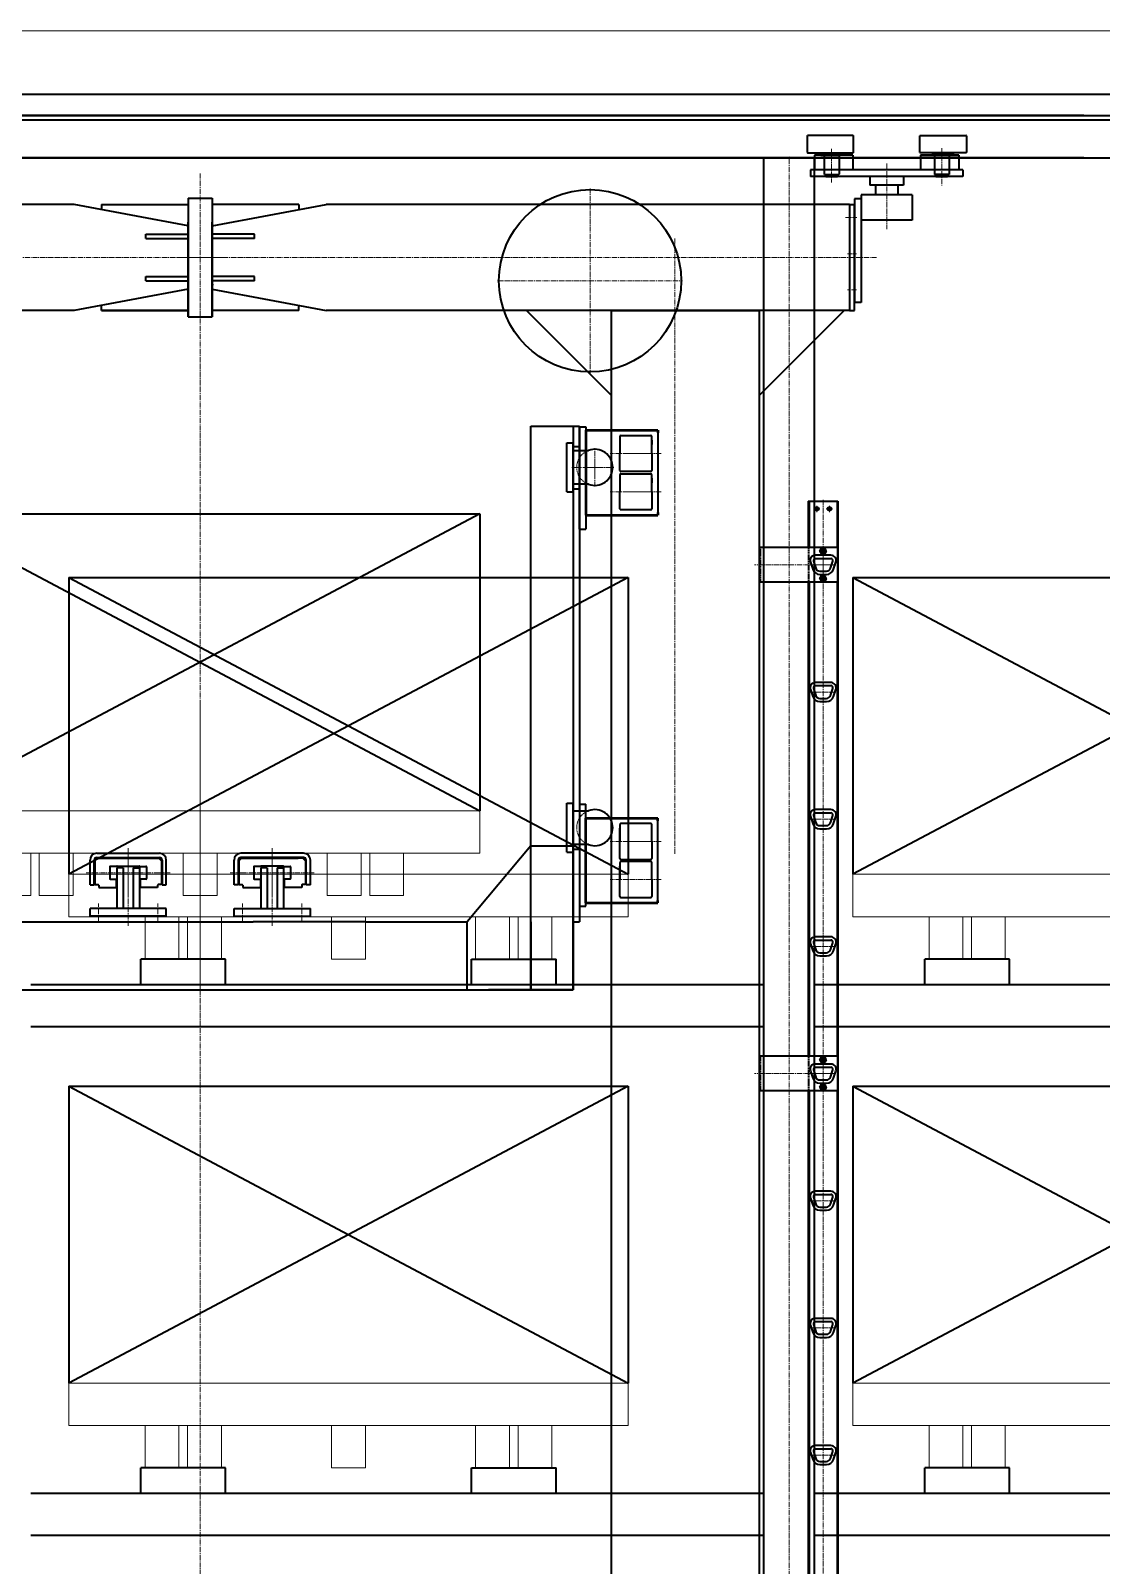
# Model space of a CAD drawing. Header units: millimetres. Extents: x -67280 to 67280, y -47520 to 47520.
# Drawn here: x -44078 to -41551, y 36344 to 39964 of the extents above; entities that cross this region are included whole.
import ezdxf

# ---------------------------------------------------------------- set-up
doc = ezdxf.new("R2010")
doc.units = ezdxf.units.MM
for name, pattern in [('AD_LTYPE6 0.09 mm_1_1_1_1_1_1_1_1_1_1_1_1_1_1_1', [16, 13, -1, 1, -1]), ('双点画线', [22, 12, -2, 2, -2, 2, -2]), ('点画线', [18, 12, -2, 2, -2]), ('虚线', [2, 1, -1])]:
    doc.linetypes.add(name, pattern=pattern)
for name, color, linetype, lineweight in [('7', 30, '双点画线', 18), ('ACAD0', 7, 'Continuous', 18), ('ACADCAXA细实线层', 3, 'Continuous', 18), ('EB0', 7, 'Continuous', 35), ('EB0_1', 7, 'Continuous', 35), ('中心线', 1, 'AD_LTYPE6 0.09 mm_1_1_1_1_1_1_1_1_1_1_1_1_1_1_1', 25), ('中心线层', 1, '点画线', 18), ('尺寸线层', 4, 'Continuous', 18), ('标注层AM_5', 3, 'Continuous', 25), ('粗实线层', 7, 'Continuous', 35), ('粗实线层_1', 7, 'Continuous', 35), ('粗实线层AM_0', 7, 'Continuous', 50), ('细实线层', 3, 'Continuous', 18), ('虚线层', 100, '虚线', 18)]:
    doc.layers.add(name, color=color, linetype=linetype, lineweight=lineweight)

# ---------------------------------------------------------------- blocks, each defined once
blk = doc.blocks.new('*X111')
at = {"layer": 'ACADCAXA细实线层', "linetype": 'Continuous', "lineweight": 18}
for p, q in [((0, 100), (0, 200)), ((0, 200), (1320, 200)), ((1320, 100), (1320, 200)), ((0, 100), (1320, 100)), ((180, 0), (180, 100)), ((260, 0), (260, 100)), ((280, 0), (280, 100)), ((360, 0), (360, 100)), ((620, 0), (620, 100)), ((700, 0), (700, 100)), ((960, 0), (960, 100)), ((1040, 0), (1040, 100)), ((1060, 0), (1060, 100)), ((1140, 0), (1140, 100)), ((180, 0), (260, 0)), ((280, 0), (360, 0)), ((620, 0), (700, 0)), ((1040, 0), (960, 0)), ((1060, 0), (1140, 0))]:
    blk.add_line(p, q, dxfattribs=at)
at = {"layer": 'EB0'}
for p, q in [((0, 900), (1320, 900)), ((1320, 900), (0, 200)), ((0, 900), (1320, 200)), ((0, 900), (0, 200)), ((1320, 900), (1320, 200))]:
    blk.add_line(p, q, dxfattribs=at)
blk = doc.blocks.new('*X112')
at = {"layer": 'EB0'}
for p, q in [((260, 100), (260, 160)), ((460, 160), (260, 160)), ((260, 100), (260, 160)), ((460, 160), (260, 160)), ((460, 100), (460, 160)), ((460, 100), (460, 160)), ((1040, 100), (1040, 160)), ((1040, 160), (1240, 160)), ((1040, 100), (1040, 160)), ((1040, 160), (1240, 160)), ((1240, 100), (1240, 160)), ((1240, 100), (1240, 160)), ((0, 100), (1500, 100)), ((1500, 0), (0, 0))]:
    blk.add_line(p, q, dxfattribs=at)
at = {"layer": '标注层AM_5'}
for p, q in [((0, 100), (1500, 100)), ((1500, 100), (0, 100)), ((0, 0), (1500, 0))]:
    blk.add_line(p, q, dxfattribs=at)
blk = doc.blocks.new('*X113')
at = {"layer": 'ACADCAXA细实线层', "linetype": 'Continuous', "lineweight": 18}
for p, q in [((0, 100), (0, 200)), ((0, 200), (1320, 200)), ((1320, 100), (1320, 200)), ((0, 100), (1320, 100)), ((180, 0), (180, 100)), ((260, 0), (260, 100)), ((280, 0), (280, 100)), ((360, 0), (360, 100)), ((620, 0), (620, 100)), ((700, 0), (700, 100)), ((960, 0), (960, 100)), ((1040, 0), (1040, 100)), ((1060, 0), (1060, 100)), ((1140, 0), (1140, 100)), ((180, 0), (260, 0)), ((280, 0), (360, 0)), ((620, 0), (700, 0)), ((1040, 0), (960, 0)), ((1060, 0), (1140, 0))]:
    blk.add_line(p, q, dxfattribs=at)
at = {"layer": 'EB0'}
for p, q in [((0, 900), (1320, 900)), ((1320, 900), (0, 200)), ((0, 900), (1320, 200)), ((0, 900), (0, 200)), ((1320, 900), (1320, 200))]:
    blk.add_line(p, q, dxfattribs=at)
blk = doc.blocks.new('*X114')
at = {"layer": 'EB0'}
for p, q in [((260, 100), (260, 160)), ((460, 160), (260, 160)), ((260, 100), (260, 160)), ((460, 160), (260, 160)), ((460, 100), (460, 160)), ((460, 100), (460, 160)), ((1040, 100), (1040, 160)), ((1040, 160), (1240, 160)), ((1040, 100), (1040, 160)), ((1040, 160), (1240, 160)), ((1240, 100), (1240, 160)), ((1240, 100), (1240, 160)), ((0, 100), (1500, 100)), ((1500, 0), (0, 0))]:
    blk.add_line(p, q, dxfattribs=at)
at = {"layer": '标注层AM_5'}
for p, q in [((0, 100), (1500, 100)), ((1500, 100), (0, 100)), ((0, 0), (1500, 0))]:
    blk.add_line(p, q, dxfattribs=at)
blk = doc.blocks.new('*X98')
at = {"layer": 'EB0'}
for p, q in [((0, 0), (0, 11100)), ((120, 0), (120, 11100))]:
    blk.add_line(p, q, dxfattribs=at)
at = {"layer": '中心线层'}
blk.add_line((60, -3), (60, 11103), dxfattribs=at)
at = {"layer": 'EB0'}
for name, p in [('*X113', (210, 9210)), ('*X111', (210, 8010))]:
    blk.add_blockref(name, p, dxfattribs=at)
at = {"layer": '粗实线层AM_0'}
for name, p in [('*X114', (120, 9050)), ('*X112', (120, 7850))]:
    blk.add_blockref(name, p, dxfattribs=at)
blk = doc.blocks.new('*X130')
at = {"layer": 'ACADCAXA细实线层', "linetype": 'Continuous', "lineweight": 18}
for p, q in [((0, 100), (0, 200)), ((0, 200), (1320, 200)), ((1320, 100), (1320, 200)), ((0, 100), (1320, 100)), ((180, 0), (180, 100)), ((260, 0), (260, 100)), ((280, 0), (280, 100)), ((360, 0), (360, 100)), ((620, 0), (620, 100)), ((700, 0), (700, 100)), ((960, 0), (960, 100)), ((1040, 0), (1040, 100)), ((1060, 0), (1060, 100)), ((1140, 0), (1140, 100)), ((180, 0), (260, 0)), ((280, 0), (360, 0)), ((620, 0), (700, 0)), ((1040, 0), (960, 0)), ((1060, 0), (1140, 0))]:
    blk.add_line(p, q, dxfattribs=at)
at = {"layer": 'EB0'}
for p, q in [((0, 900), (1320, 900)), ((1320, 900), (0, 200)), ((0, 900), (1320, 200)), ((0, 900), (0, 200)), ((1320, 900), (1320, 200))]:
    blk.add_line(p, q, dxfattribs=at)
blk = doc.blocks.new('*X131')
at = {"layer": 'ACADCAXA细实线层', "linetype": 'Continuous', "lineweight": 18}
for p, q in [((0, 100), (0, 200)), ((0, 200), (1320, 200)), ((1320, 100), (1320, 200)), ((0, 100), (1320, 100)), ((180, 0), (180, 100)), ((260, 0), (260, 100)), ((280, 0), (280, 100)), ((360, 0), (360, 100)), ((620, 0), (620, 100)), ((700, 0), (700, 100)), ((960, 0), (960, 100)), ((1040, 0), (1040, 100)), ((1060, 0), (1060, 100)), ((1140, 0), (1140, 100)), ((180, 0), (260, 0)), ((280, 0), (360, 0)), ((620, 0), (700, 0)), ((1040, 0), (960, 0)), ((1060, 0), (1140, 0))]:
    blk.add_line(p, q, dxfattribs=at)
at = {"layer": 'EB0'}
for p, q in [((0, 900), (1320, 900)), ((1320, 900), (0, 200)), ((0, 900), (1320, 200)), ((0, 900), (0, 200)), ((1320, 900), (1320, 200))]:
    blk.add_line(p, q, dxfattribs=at)
blk = doc.blocks.new('*X1265')
at = {"layer": 'EB0'}
for p, q in [((-29.9, 6), (-24.4, -10.5)), ((-22.8, 8.4), (-17.3, -8.2)), ((18.1, 22.5), (-18.1, 22.5)), ((-18.1, 15), (18.1, 15)), ((17.3, -8.2), (22.8, 8.4)), ((24.4, -10.5), (29.9, 6)), ((-7.8, -15), (7.8, -15)), ((-7.8, -22.5), (7.8, -22.5))]:
    blk.add_line(p, q, dxfattribs=at)
for centre, radius, start, end in [((-18.1, 10), 12.5, 90, 198.4349), ((-18.1, 10), 5, 90, 198.4349), ((18.1, 10), 12.5, 341.5651, 90), ((18.1, 10), 5, 341.5651, 90), ((-7.8, -5), 17.5, 198.4349, 270), ((-7.8, -5), 10, 198.4349, 270), ((7.8, -5), 10, 270, 341.5651), ((7.8, -5), 17.5, 270, 341.5651)]:
    blk.add_arc(centre, radius, start, end, dxfattribs=at)
at = {"layer": '中心线层', "linetype": '点画线', "lineweight": 18}
blk.add_line((-35.6, 0), (36.9, 0), dxfattribs=at)
blk = doc.blocks.new('*X1266')
at = {"layer": 'EB0'}
for p, q in [((-29.9, 6), (-24.4, -10.5)), ((-22.8, 8.4), (-17.3, -8.2)), ((18.1, 22.5), (-18.1, 22.5)), ((-18.1, 15), (18.1, 15)), ((17.3, -8.2), (22.8, 8.4)), ((24.4, -10.5), (29.9, 6)), ((-7.8, -15), (7.8, -15)), ((-7.8, -22.5), (7.8, -22.5))]:
    blk.add_line(p, q, dxfattribs=at)
for centre, radius, start, end in [((-18.1, 10), 12.5, 90, 198.4349), ((-18.1, 10), 5, 90, 198.4349), ((18.1, 10), 12.5, 341.5651, 90), ((18.1, 10), 5, 341.5651, 90), ((-7.8, -5), 17.5, 198.4349, 270), ((-7.8, -5), 10, 198.4349, 270), ((7.8, -5), 10, 270, 341.5651), ((7.8, -5), 17.5, 270, 341.5651)]:
    blk.add_arc(centre, radius, start, end, dxfattribs=at)
at = {"layer": '中心线层', "linetype": '点画线', "lineweight": 18}
blk.add_line((-35.6, 0), (36.9, 0), dxfattribs=at)
blk = doc.blocks.new('*X1267')
at = {"layer": 'EB0'}
for p, q in [((-29.9, 6), (-24.4, -10.5)), ((-22.8, 8.4), (-17.3, -8.2)), ((18.1, 22.5), (-18.1, 22.5)), ((-18.1, 15), (18.1, 15)), ((17.3, -8.2), (22.8, 8.4)), ((24.4, -10.5), (29.9, 6)), ((-7.8, -15), (7.8, -15)), ((-7.8, -22.5), (7.8, -22.5))]:
    blk.add_line(p, q, dxfattribs=at)
for centre, radius, start, end in [((-18.1, 10), 12.5, 90, 198.4349), ((-18.1, 10), 5, 90, 198.4349), ((18.1, 10), 12.5, 341.5651, 90), ((18.1, 10), 5, 341.5651, 90), ((-7.8, -5), 17.5, 198.4349, 270), ((-7.8, -5), 10, 198.4349, 270), ((7.8, -5), 10, 270, 341.5651), ((7.8, -5), 17.5, 270, 341.5651)]:
    blk.add_arc(centre, radius, start, end, dxfattribs=at)
at = {"layer": '中心线层', "linetype": '点画线', "lineweight": 18}
blk.add_line((-35.6, 0), (36.9, 0), dxfattribs=at)
blk = doc.blocks.new('*X1268')
at = {"layer": 'EB0'}
for p, q in [((-29.9, 6), (-24.4, -10.5)), ((-22.8, 8.4), (-17.3, -8.2)), ((18.1, 22.5), (-18.1, 22.5)), ((-18.1, 15), (18.1, 15)), ((17.3, -8.2), (22.8, 8.4)), ((24.4, -10.5), (29.9, 6)), ((-7.8, -15), (7.8, -15)), ((-7.8, -22.5), (7.8, -22.5))]:
    blk.add_line(p, q, dxfattribs=at)
for centre, radius, start, end in [((-18.1, 10), 12.5, 90, 198.4349), ((-18.1, 10), 5, 90, 198.4349), ((18.1, 10), 12.5, 341.5651, 90), ((18.1, 10), 5, 341.5651, 90), ((-7.8, -5), 17.5, 198.4349, 270), ((-7.8, -5), 10, 198.4349, 270), ((7.8, -5), 10, 270, 341.5651), ((7.8, -5), 17.5, 270, 341.5651)]:
    blk.add_arc(centre, radius, start, end, dxfattribs=at)
at = {"layer": '中心线层', "linetype": '点画线', "lineweight": 18}
blk.add_line((-35.6, 0), (36.9, 0), dxfattribs=at)
blk = doc.blocks.new('*X1269')
at = {"layer": 'EB0'}
for p, q in [((-29.9, 6), (-24.4, -10.5)), ((-22.8, 8.4), (-17.3, -8.2)), ((18.1, 22.5), (-18.1, 22.5)), ((-18.1, 15), (18.1, 15)), ((17.3, -8.2), (22.8, 8.4)), ((24.4, -10.5), (29.9, 6)), ((-7.8, -15), (7.8, -15)), ((-7.8, -22.5), (7.8, -22.5))]:
    blk.add_line(p, q, dxfattribs=at)
for centre, radius, start, end in [((-18.1, 10), 12.5, 90, 198.4349), ((-18.1, 10), 5, 90, 198.4349), ((18.1, 10), 12.5, 341.5651, 90), ((18.1, 10), 5, 341.5651, 90), ((-7.8, -5), 17.5, 198.4349, 270), ((-7.8, -5), 10, 198.4349, 270), ((7.8, -5), 10, 270, 341.5651), ((7.8, -5), 17.5, 270, 341.5651)]:
    blk.add_arc(centre, radius, start, end, dxfattribs=at)
at = {"layer": '中心线层', "linetype": '点画线', "lineweight": 18}
blk.add_line((-35.6, 0), (36.9, 0), dxfattribs=at)
blk = doc.blocks.new('*X1270')
at = {"layer": 'EB0'}
for p, q in [((-29.9, 6), (-24.4, -10.5)), ((-22.8, 8.4), (-17.3, -8.2)), ((18.1, 22.5), (-18.1, 22.5)), ((-18.1, 15), (18.1, 15)), ((17.3, -8.2), (22.8, 8.4)), ((24.4, -10.5), (29.9, 6)), ((-7.8, -15), (7.8, -15)), ((-7.8, -22.5), (7.8, -22.5))]:
    blk.add_line(p, q, dxfattribs=at)
for centre, radius, start, end in [((-18.1, 10), 12.5, 90, 198.4349), ((-18.1, 10), 5, 90, 198.4349), ((18.1, 10), 12.5, 341.5651, 90), ((18.1, 10), 5, 341.5651, 90), ((-7.8, -5), 17.5, 198.4349, 270), ((-7.8, -5), 10, 198.4349, 270), ((7.8, -5), 10, 270, 341.5651), ((7.8, -5), 17.5, 270, 341.5651)]:
    blk.add_arc(centre, radius, start, end, dxfattribs=at)
at = {"layer": '中心线层', "linetype": '点画线', "lineweight": 18}
blk.add_line((-35.6, 0), (36.9, 0), dxfattribs=at)
blk = doc.blocks.new('*X1271')
at = {"layer": 'EB0'}
for p, q in [((-29.9, 6), (-24.4, -10.5)), ((-22.8, 8.4), (-17.3, -8.2)), ((18.1, 22.5), (-18.1, 22.5)), ((-18.1, 15), (18.1, 15)), ((17.3, -8.2), (22.8, 8.4)), ((24.4, -10.5), (29.9, 6)), ((-7.8, -15), (7.8, -15)), ((-7.8, -22.5), (7.8, -22.5))]:
    blk.add_line(p, q, dxfattribs=at)
for centre, radius, start, end in [((-18.1, 10), 12.5, 90, 198.4349), ((-18.1, 10), 5, 90, 198.4349), ((18.1, 10), 12.5, 341.5651, 90), ((18.1, 10), 5, 341.5651, 90), ((-7.8, -5), 17.5, 198.4349, 270), ((-7.8, -5), 10, 198.4349, 270), ((7.8, -5), 10, 270, 341.5651), ((7.8, -5), 17.5, 270, 341.5651)]:
    blk.add_arc(centre, radius, start, end, dxfattribs=at)
at = {"layer": '中心线层', "linetype": '点画线', "lineweight": 18}
blk.add_line((-35.6, 0), (36.9, 0), dxfattribs=at)
blk = doc.blocks.new('*X1272')
at = {"layer": 'EB0'}
for p, q in [((-29.9, 6), (-24.4, -10.5)), ((-22.8, 8.4), (-17.3, -8.2)), ((18.1, 22.5), (-18.1, 22.5)), ((-18.1, 15), (18.1, 15)), ((17.3, -8.2), (22.8, 8.4)), ((24.4, -10.5), (29.9, 6)), ((-7.8, -15), (7.8, -15)), ((-7.8, -22.5), (7.8, -22.5))]:
    blk.add_line(p, q, dxfattribs=at)
for centre, radius, start, end in [((-18.1, 10), 12.5, 90, 198.4349), ((-18.1, 10), 5, 90, 198.4349), ((18.1, 10), 12.5, 341.5651, 90), ((18.1, 10), 5, 341.5651, 90), ((-7.8, -5), 17.5, 198.4349, 270), ((-7.8, -5), 10, 198.4349, 270), ((7.8, -5), 10, 270, 341.5651), ((7.8, -5), 17.5, 270, 341.5651)]:
    blk.add_arc(centre, radius, start, end, dxfattribs=at)
at = {"layer": '中心线层', "linetype": '点画线', "lineweight": 18}
blk.add_line((-35.6, 0), (36.9, 0), dxfattribs=at)
blk = doc.blocks.new('*X1273')
at = {"layer": 'EB0'}
for p, q in [((-29.9, 6), (-24.4, -10.5)), ((-22.8, 8.4), (-17.3, -8.2)), ((18.1, 22.5), (-18.1, 22.5)), ((-18.1, 15), (18.1, 15)), ((17.3, -8.2), (22.8, 8.4)), ((24.4, -10.5), (29.9, 6)), ((-7.8, -15), (7.8, -15)), ((-7.8, -22.5), (7.8, -22.5))]:
    blk.add_line(p, q, dxfattribs=at)
for centre, radius, start, end in [((-18.1, 10), 12.5, 90, 198.4349), ((-18.1, 10), 5, 90, 198.4349), ((18.1, 10), 12.5, 341.5651, 90), ((18.1, 10), 5, 341.5651, 90), ((-7.8, -5), 17.5, 198.4349, 270), ((-7.8, -5), 10, 198.4349, 270), ((7.8, -5), 10, 270, 341.5651), ((7.8, -5), 17.5, 270, 341.5651)]:
    blk.add_arc(centre, radius, start, end, dxfattribs=at)
at = {"layer": '中心线层', "linetype": '点画线', "lineweight": 18}
blk.add_line((-35.6, 0), (36.9, 0), dxfattribs=at)
blk = doc.blocks.new('*X1280')
at = {"layer": 'EB0_1'}
for p, q in [((-150, -41), (-150, 41)), ((35, 41), (-150, 41)), ((35, -41), (35, 41)), ((-29.9, 6), (-24.4, -10.5)), ((18.1, 22.5), (-18.1, 22.5)), ((24.4, -10.5), (29.9, 6)), ((-7.8, -22.5), (7.8, -22.5)), ((35, -41), (-150, -41))]:
    blk.add_line(p, q, dxfattribs=at)
for centre in [(0, 32.5), (0, -32.5)]:
    blk.add_circle(centre, 4.5, dxfattribs=at)
for centre, radius, start, end in [((-18.1, 10), 12.5, 90, 198.4349), ((18.1, 10), 12.5, 341.5651, 90), ((-7.8, -5), 17.5, 198.4349, 270), ((7.8, -5), 17.5, 270, 341.5651)]:
    blk.add_arc(centre, radius, start, end, dxfattribs=at)
at = {"layer": '中心线层'}
blk.add_line((0, -41), (0, 41), dxfattribs=at)
at = {"layer": '中心线层', "linetype": '点画线', "lineweight": 18}
for p, q in [((0, 25), (0, 40)), ((22, 0), (-162.2, 0)), ((-35.6, 0), (36.9, 0)), ((-7.5, 32.5), (7.5, 32.5)), ((-7.5, -32.5), (7.5, -32.5)), ((0, -40), (0, -25))]:
    blk.add_line(p, q, dxfattribs=at)
at = {"layer": '虚线层'}
blk.add_line((-147, -41), (-147, 41), dxfattribs=at)
blk = doc.blocks.new('*X1281')
at = {"layer": '中心线层', "linetype": '点画线', "lineweight": 18}
for p, q in [((-9.1, 0), (9.1, 0)), ((0, 9.1), (0, -9.1))]:
    blk.add_line(p, q, dxfattribs=at)
at = {"layer": '粗实线层'}
for p, q in [((-7.5, 0), (-3.8, 6.5)), ((-7.5, 0), (-3.8, -6.5)), ((3.8, 6.5), (-3.8, 6.5)), ((7.5, 0), (3.8, 6.5)), ((7.5, 0), (3.8, -6.5)), ((3.8, -6.5), (-3.8, -6.5))]:
    blk.add_line(p, q, dxfattribs=at)
for radius in [6.5, 3.4]:
    blk.add_circle((0, 0), radius, dxfattribs=at)
at = {"layer": '细实线层'}
blk.add_arc((0, 0), 4, 170, 100, dxfattribs=at)
blk = doc.blocks.new('*X1282')
at = {"layer": '中心线层', "linetype": '点画线', "lineweight": 18}
for p, q in [((-9.1, 0), (9.1, 0)), ((0, 9.1), (0, -9.1))]:
    blk.add_line(p, q, dxfattribs=at)
at = {"layer": '粗实线层'}
for p, q in [((-7.5, 0), (-3.8, 6.5)), ((-7.5, 0), (-3.8, -6.5)), ((3.8, 6.5), (-3.8, 6.5)), ((7.5, 0), (3.8, 6.5)), ((7.5, 0), (3.8, -6.5)), ((3.8, -6.5), (-3.8, -6.5))]:
    blk.add_line(p, q, dxfattribs=at)
for radius in [6.5, 3.4]:
    blk.add_circle((0, 0), radius, dxfattribs=at)
at = {"layer": '细实线层'}
blk.add_arc((0, 0), 4, 170, 100, dxfattribs=at)
blk = doc.blocks.new('*X1283')
at = {"layer": 'EB0_1'}
for p, q in [((-150, -41), (-150, 41)), ((35, 41), (-150, 41)), ((35, -41), (35, 41)), ((-29.9, 6), (-24.4, -10.5)), ((18.1, 22.5), (-18.1, 22.5)), ((24.4, -10.5), (29.9, 6)), ((-7.8, -22.5), (7.8, -22.5)), ((35, -41), (-150, -41))]:
    blk.add_line(p, q, dxfattribs=at)
for centre in [(0, 32.5), (0, -32.5)]:
    blk.add_circle(centre, 4.5, dxfattribs=at)
for centre, radius, start, end in [((-18.1, 10), 12.5, 90, 198.4349), ((18.1, 10), 12.5, 341.5651, 90), ((-7.8, -5), 17.5, 198.4349, 270), ((7.8, -5), 17.5, 270, 341.5651)]:
    blk.add_arc(centre, radius, start, end, dxfattribs=at)
at = {"layer": '中心线层'}
blk.add_line((0, -41), (0, 41), dxfattribs=at)
at = {"layer": '中心线层', "linetype": '点画线', "lineweight": 18}
for p, q in [((0, 25), (0, 40)), ((22, 0), (-162.2, 0)), ((-35.6, 0), (36.9, 0)), ((-7.5, 32.5), (7.5, 32.5)), ((-7.5, -32.5), (7.5, -32.5)), ((0, -40), (0, -25))]:
    blk.add_line(p, q, dxfattribs=at)
at = {"layer": '虚线层'}
blk.add_line((-147, -41), (-147, 41), dxfattribs=at)
blk = doc.blocks.new('*X1284')
at = {"layer": '中心线层', "linetype": '点画线', "lineweight": 18}
for p, q in [((-9.1, 0), (9.1, 0)), ((0, 9.1), (0, -9.1))]:
    blk.add_line(p, q, dxfattribs=at)
at = {"layer": '粗实线层'}
for p, q in [((-7.5, 0), (-3.8, 6.5)), ((-7.5, 0), (-3.8, -6.5)), ((3.8, 6.5), (-3.8, 6.5)), ((7.5, 0), (3.8, 6.5)), ((7.5, 0), (3.8, -6.5)), ((3.8, -6.5), (-3.8, -6.5))]:
    blk.add_line(p, q, dxfattribs=at)
for radius in [6.5, 3.4]:
    blk.add_circle((0, 0), radius, dxfattribs=at)
at = {"layer": '细实线层'}
blk.add_arc((0, 0), 4, 170, 100, dxfattribs=at)
blk = doc.blocks.new('*X1285')
at = {"layer": '中心线层', "linetype": '点画线', "lineweight": 18}
for p, q in [((-9.1, 0), (9.1, 0)), ((0, 9.1), (0, -9.1))]:
    blk.add_line(p, q, dxfattribs=at)
at = {"layer": '粗实线层'}
for p, q in [((-7.5, 0), (-3.8, 6.5)), ((-7.5, 0), (-3.8, -6.5)), ((3.8, 6.5), (-3.8, 6.5)), ((7.5, 0), (3.8, 6.5)), ((7.5, 0), (3.8, -6.5)), ((3.8, -6.5), (-3.8, -6.5))]:
    blk.add_line(p, q, dxfattribs=at)
for radius in [6.5, 3.4]:
    blk.add_circle((0, 0), radius, dxfattribs=at)
at = {"layer": '细实线层'}
blk.add_arc((0, 0), 4, 170, 100, dxfattribs=at)
blk = doc.blocks.new('*X1257')
at = {"layer": 'EB0'}
for p, q in [((115, 4391), (185, 4391)), ((115, 4391), (115, 4282)), ((117, 4391), (117, 4282)), ((183, 4391), (183, 4282)), ((185, 4391), (185, -109)), ((115, 4200), (115, 3082)), ((117, 4200), (117, 3082)), ((183, 4200), (183, 3082)), ((115, 3000), (115, 1582)), ((117, 3000), (117, 1582)), ((183, 3000), (183, 1582))]:
    blk.add_line(p, q, dxfattribs=at)
for centre in [(135, 4373), (165, 4373), (150, 4273.5), (150, 4208.5), (150, 3073.5), (150, 3008.5)]:
    blk.add_circle(centre, 4.5, dxfattribs=at)
at = {"layer": '中心线层', "linetype": '点画线', "lineweight": 18}
for p, q in [((135, 4380.5), (135, 4365.5)), ((150, 4394), (150, -112)), ((165, 4380.5), (165, 4365.5)), ((127.5, 4373), (142.5, 4373)), ((172.5, 4373), (157.5, 4373)), ((142.5, 4273.5), (157.5, 4273.5)), ((142.5, 3073.5), (157.5, 3073.5)), ((142.5, 3008.5), (157.5, 3008.5))]:
    blk.add_line(p, q, dxfattribs=at)
at = {"layer": '虚线层', "linetype": '虚线', "lineweight": 18}
for p, q in [((115, 4282), (115, 4200)), ((117, 4282), (117, 4200)), ((183, 4282), (183, 4200)), ((115, 3082), (115, 3000)), ((117, 3082), (117, 3000)), ((183, 3082), (183, 3000))]:
    blk.add_line(p, q, dxfattribs=at)
at = {"layer": 'EB0'}
for name, p in [('*X1272', (150, 4241)), ('*X1273', (150, 4241)), ('*X1271', (150, 3941)), ('*X1270', (150, 3641)), ('*X1269', (150, 3341)), ('*X1268', (150, 3041)), ('*X1267', (150, 2741)), ('*X1266', (150, 2441)), ('*X1265', (150, 2141))]:
    blk.add_blockref(name, p, dxfattribs=at)
at = {"layer": '粗实线层'}
for name, p in [('*X1283', (150, 4241)), ('*X1280', (150, 3041))]:
    blk.add_blockref(name, p, dxfattribs=at)
for points in [[(157.5, 4273.5), (156.8, 4274.7), (156.8, 4274.7), (155.6, 4276.7), (155.6, 4276.7), (153.8, 4280), (153.8, 4280), (150, 4280), (150, 4280), (146.2, 4280), (146.2, 4280), (144.4, 4276.7), (144.4, 4276.7), (143.2, 4274.7), (143.2, 4274.7), (142.5, 4273.5), (142.5, 4273.5), (144.4, 4270.2), (144.4, 4270.2), (146.2, 4267), (146.2, 4267), (150, 4267), (150, 4267), (153.8, 4267), (153.8, 4267), (155.6, 4270.2), (155.6, 4270.2)], [(157.5, 4208.5), (156.8, 4209.7), (156.8, 4209.7), (155.6, 4211.7), (155.6, 4211.7), (153.8, 4215), (153.8, 4215), (150, 4215), (150, 4215), (146.2, 4215), (146.2, 4215), (144.4, 4211.7), (144.4, 4211.7), (143.2, 4209.7), (143.2, 4209.7), (142.5, 4208.5), (142.5, 4208.5), (144.4, 4205.2), (144.4, 4205.2), (146.2, 4202), (146.2, 4202), (150, 4202), (150, 4202), (153.8, 4202), (153.8, 4202), (155.6, 4205.2), (155.6, 4205.2)], [(157.5, 3073.5), (156.8, 3074.7), (156.8, 3074.7), (155.6, 3076.7), (155.6, 3076.7), (153.8, 3080), (153.8, 3080), (150, 3080), (150, 3080), (146.2, 3080), (146.2, 3080), (144.4, 3076.7), (144.4, 3076.7), (143.2, 3074.7), (143.2, 3074.7), (142.5, 3073.5), (142.5, 3073.5), (144.4, 3070.2), (144.4, 3070.2), (146.2, 3067), (146.2, 3067), (150, 3067), (150, 3067), (153.8, 3067), (153.8, 3067), (155.6, 3070.2), (155.6, 3070.2)], [(157.5, 3008.5), (156.8, 3009.7), (156.8, 3009.7), (155.6, 3011.7), (155.6, 3011.7), (153.8, 3015), (153.8, 3015), (150, 3015), (150, 3015), (146.2, 3015), (146.2, 3015), (144.4, 3011.7), (144.4, 3011.7), (143.2, 3009.7), (143.2, 3009.7), (142.5, 3008.5), (142.5, 3008.5), (144.4, 3005.2), (144.4, 3005.2), (146.2, 3002), (146.2, 3002), (150, 3002), (150, 3002), (153.8, 3002), (153.8, 3002), (155.6, 3005.2), (155.6, 3005.2)]]:
    blk.add_wipeout(points).dxf.layer = '粗实线层'
for name, p in [('*X1284', (150, 4273.5)), ('*X1285', (150, 4208.5)), ('*X1281', (150, 3073.5)), ('*X1282', (150, 3008.5))]:
    blk.add_blockref(name, p, dxfattribs=at)
blk = doc.blocks.new('*X1289')
at = {"layer": 'EB0'}
for p, q in [((-80, 163), (-170, 163)), ((-170, 163), (-170, 129)), ((-80, 163), (-80, 129)), ((170, 163), (80, 163)), ((80, 163), (170, 163)), ((80, 163), (80, 129)), ((80, 163), (80, 129)), ((170, 163), (170, 129)), ((170, 163), (170, 129)), ((-180, 129), (-180, 113)), ((180, 129), (-180, 129)), ((180, 113), (-180, 113)), ((-40, 113), (-40, 93)), ((40, 113), (40, 93)), ((180, 129), (180, 113)), ((40, 93), (-40, 93)), ((-26, 93), (-26, 70)), ((26, 93), (26, 70)), ((-76, 60), (-76, -184)), ((-60, 60), (-76, 60)), ((60, 70), (-60, 70)), ((-60, 70), (-60, -184)), ((60, 70), (60, 10)), ((60, 70), (60, 10)), ((60, 10), (-60, 10)), ((-60, -184), (-76, -184))]:
    blk.add_line(p, q, dxfattribs=at)
at = {"layer": '中心线层'}
for p, q in [((-130, 178.7), (-130, 98.9)), ((130, 179.6), (130, 91.2)), ((0, 143.7), (0, -11.5))]:
    blk.add_line(p, q, dxfattribs=at)
blk = doc.blocks.new('*X1290')
at = {"layer": 'EB0'}
blk.add_line((-13.8, -4.9), (13.9, -4.9), dxfattribs=at)
at = {"layer": 'EB0_1'}
for p, q in [((-58, 90.7), (-57, 91.7)), ((-58, 90.7), (-58, 52)), ((51, 91.7), (-57, 91.7)), ((51, 91.7), (52, 90.7)), ((52, 52), (52, 90.7)), ((-58, 52), (-57, 51)), ((-57, 51), (-24.2, 51)), ((-29.2, 51), (-29.2, 49.4)), ((-29.2, 51), (51, 51)), ((23.2, 49.4), (-29.2, 49.4)), ((-25.5, 49.4), (-25.5, 46.5)), ((-25.5, 46.5), (-25.1, 45)), ((-25.1, 45), (19.1, 45)), ((-17.5, 44), (-17.5, 1.5)), ((17.5, 44), (17.5, 1.5)), ((19.5, 46.5), (19.1, 45)), ((19.5, 49.4), (19.5, 46.5)), ((23.2, 51), (23.2, 49.4)), ((52, 52), (51, 51)), ((-17.5, 1.5), (-17.1, 0)), ((-17.1, 0), (17.1, 0)), ((-13.8, 0), (-13.8, -4.9)), ((13.9, 0), (13.9, -4.9)), ((17.5, 1.5), (17.1, 0))]:
    blk.add_line(p, q, dxfattribs=at)
for centre, start, end in [((-18.5, 44), 0, 90), ((18.5, 44), 90, 180)]:
    blk.add_arc(centre, 1, start, end, dxfattribs=at)
blk = doc.blocks.new('*X1291')
at = {"layer": 'EB0'}
blk.add_line((-13.8, -4.9), (13.9, -4.9), dxfattribs=at)
at = {"layer": 'EB0_1'}
for p, q in [((-51, 91.7), (-52, 90.7)), ((-52, 52), (-52, 90.7)), ((-51, 91.7), (57, 91.7)), ((58, 90.7), (57, 91.7)), ((58, 90.7), (58, 52)), ((-52, 52), (-51, 51)), ((29.2, 51), (-51, 51)), ((-23.2, 51), (-23.2, 49.4)), ((-23.2, 49.4), (29.2, 49.4)), ((-19.5, 49.4), (-19.5, 46.5)), ((-19.5, 46.5), (-19.1, 45)), ((25.1, 45), (-19.1, 45)), ((-17.5, 44), (-17.5, 1.5)), ((17.5, 44), (17.5, 1.5)), ((57, 51), (24.2, 51)), ((25.5, 46.5), (25.1, 45)), ((25.5, 49.4), (25.5, 46.5)), ((29.2, 51), (29.2, 49.4)), ((58, 52), (57, 51)), ((-17.5, 1.5), (-17.1, 0)), ((17.1, 0), (-17.1, 0)), ((-13.8, 0), (-13.8, -4.9)), ((13.9, 0), (13.9, -4.9)), ((17.5, 1.5), (17.1, 0))]:
    blk.add_line(p, q, dxfattribs=at)
for centre, start, end in [((-18.5, 44), 0, 90), ((18.5, 44), 90, 180)]:
    blk.add_arc(centre, 1, start, end, dxfattribs=at)
blk = doc.blocks.new('*X1293')
at = {"layer": 'EB0', "linetype": '点画线', "lineweight": 18}
for p, q in [((0, 218), (0, -218)), ((-218, 0), (218, 0))]:
    blk.add_line(p, q, dxfattribs=at)
at = {"layer": 'EB0'}
blk.add_circle((0, 0), 215, dxfattribs=at)
blk = doc.blocks.new('*X1302')
at = {"layer": 'EB0'}
for p, q in [((-100, 340), (-250, 160)), ((-100, 340), (0, 340)), ((0, 0), (0, 340)), ((-250, 0), (-250, 160)), ((-250, 0), (0, 0))]:
    blk.add_line(p, q, dxfattribs=at)
blk = doc.blocks.new('*X1303')
at = {"layer": 'EB0'}
for p, q in [((0, 900), (1320, 900)), ((1320, 900), (0, 200)), ((0, 900), (1320, 200)), ((0, 900), (0, 200)), ((1320, 900), (1320, 200))]:
    blk.add_line(p, q, dxfattribs=at)
at = {"layer": 'EB0', "linetype": 'Continuous', "lineweight": 18}
for p, q in [((0, 100), (0, 200)), ((0, 200), (1320, 200)), ((1320, 100), (1320, 200)), ((0, 100), (1320, 100)), ((180, 0), (180, 100)), ((260, 0), (260, 100)), ((280, 0), (280, 100)), ((360, 0), (360, 100)), ((620, 0), (620, 100)), ((700, 0), (700, 100)), ((960, 0), (960, 100)), ((1040, 0), (1040, 100)), ((1060, 0), (1060, 100)), ((1140, 0), (1140, 100)), ((180, 0), (260, 0)), ((280, 0), (360, 0)), ((620, 0), (700, 0)), ((1040, 0), (960, 0)), ((1060, 0), (1140, 0))]:
    blk.add_line(p, q, dxfattribs=at)
blk = doc.blocks.new('*X1305')
at = {"layer": '粗实线层'}
for p, q in [((0, 115), (15, 115)), ((0, 0), (0, 115)), ((15, 0), (15, 115)), ((0, 0), (15, 0))]:
    blk.add_line(p, q, dxfattribs=at)
blk = doc.blocks.new('*X1307')
at = {"layer": '粗实线层'}
for p, q in [((0, 115), (15, 115)), ((0, 0), (0, 115)), ((15, 0), (15, 115)), ((0, 0), (15, 0))]:
    blk.add_line(p, q, dxfattribs=at)
blk = doc.blocks.new('*X1214')
at = {"layer": '7'}
for p, q in [((1460, 8999), (1640, 8999)), ((1980, 8999), (1800, 8999))]:
    blk.add_line(p, q, dxfattribs=at)
at = {"layer": 'ACAD0', "color": 7, "linetype": 'Continuous', "lineweight": 35}
for p, q in [((1460, 9073), (1460, 9131)), ((1470, 9073), (1470, 9131)), ((1476, 9147), (1624, 9147)), ((1476, 9137), (1624, 9137)), ((1630, 9131), (1630, 9073)), ((1640, 9073), (1640, 9131)), ((1800, 9073), (1800, 9131)), ((1810, 9131), (1810, 9073)), ((1964, 9147), (1816, 9147)), ((1964, 9137), (1816, 9137)), ((1970, 9073), (1970, 9131)), ((1980, 9073), (1980, 9131)), ((1523, 9113), (1523, 9017)), ((1538, 9113), (1523, 9113)), ((1538, 9113), (1538, 9017)), ((1562, 9113), (1562, 9017)), ((1562, 9113), (1577, 9113)), ((1577, 9113), (1577, 9017)), ((1863, 9113), (1863, 9017)), ((1878, 9113), (1863, 9113)), ((1878, 9113), (1878, 9017)), ((1902, 9113), (1902, 9017)), ((1902, 9113), (1917, 9113)), ((1917, 9113), (1917, 9017)), ((1460, 9073), (1470, 9073)), ((1630, 9073), (1640, 9073)), ((1810, 9073), (1800, 9073)), ((1980, 9073), (1970, 9073)), ((1640, 9017), (1460, 9017)), ((1460, 8999), (1460, 9017)), ((1640, 8999), (1640, 9017)), ((1800, 9017), (1980, 9017)), ((1800, 8999), (1800, 9017)), ((1980, 8999), (1980, 9017)), ((1640, 8999), (1460, 8999)), ((1800, 8999), (1980, 8999))]:
    blk.add_line(p, q, dxfattribs=at)
for centre, radius, start, end in [((1476, 9131), 16, 90, 180), ((1476, 9131), 6, 90, 179.9999), ((1624, 9131), 16, 360, 90), ((1624, 9131), 6, 0, 90), ((1816, 9131), 16, 90, 180), ((1816, 9131), 6, 90, 180), ((1964, 9131), 16, 0, 90), ((1964, 9131), 6, 360, 90)]:
    blk.add_arc(centre, radius, start, end, dxfattribs=at)
at = {"layer": 'EB0'}
for p, q in [((3805, 10887.5), (-885, 10887.5)), ((3805, 10887.5), (-885, 10887.5)), ((3805, 10787.5), (-885, 10787.5)), ((3805, 10787.5), (-885, 10787.5)), ((1692, 10692.5), (1748, 10692.5)), ((1692, 10692.5), (1692, 10412.5)), ((1748, 10692.5), (1748, 10412.5)), ((1422.6, 10677.5), (88, 10677.5)), ((1692, 10627.5), (1422.6, 10677.5)), ((1748, 10627.5), (2017.4, 10677.5)), ((1953, 10677.5), (1748, 10677.5)), ((3252, 10677.5), (2017.4, 10677.5)), ((3252, 10677.5), (3264, 10677.5)), ((3252, 10677.5), (3252, 10427.5)), ((3264, 10427.5), (3264, 10677.5)), ((1592, 10607.5), (1692, 10607.5)), ((1592, 10597.5), (1592, 10607.5)), ((1692, 10412.5), (1692, 10635.5)), ((1748, 10412.5), (1748, 10635.5)), ((1848, 10607.5), (1748, 10607.5)), ((1848, 10597.5), (1848, 10607.5)), ((1592, 10597.5), (1692, 10597.5)), ((1848, 10597.5), (1748, 10597.5)), ((1592, 10507.5), (1692, 10507.5)), ((1592, 10497.5), (1592, 10507.5)), ((1848, 10507.5), (1748, 10507.5)), ((1848, 10497.5), (1848, 10507.5)), ((1692, 10477.5), (1422.6, 10427.5)), ((1592, 10497.5), (1692, 10497.5)), ((1848, 10497.5), (1748, 10497.5)), ((1748, 10477.5), (2017.4, 10427.5)), ((1422.6, 10427.5), (88, 10427.5)), ((1692, 10427.5), (1487, 10427.5)), ((1953, 10427.5), (1748, 10427.5)), ((1953, 10427.5), (1748, 10427.5)), ((3252, 10427.5), (2017.4, 10427.5)), ((2690, 10227.5), (2490, 10427.5)), ((2690, 10427.5), (2690, 377.5)), ((2690, 10427.5), (3040, 10427.5)), ((3040, 407.5), (3040, 10427.5)), ((3040, 10227.5), (3240, 10427.5)), ((3252, 10427.5), (3264, 10427.5)), ((1692, 10412.5), (1748, 10412.5)), ((1477.5, 9135.5), (1471.5, 9129.5)), ((1471.5, 9129.5), (1471.5, 9112)), ((1477.5, 9135.5), (1622.5, 9135.5)), ((1622.5, 9135.5), (1628.5, 9129.5)), ((1628.5, 9129.5), (1628.5, 9112)), ((1817.5, 9135.5), (1811.5, 9129.5)), ((1811.5, 9129.5), (1811.5, 9112)), ((1817.5, 9135.5), (1951, 9135.5)), ((1962.5, 9135.5), (1951, 9135.5)), ((1962.5, 9135.5), (1968.5, 9129.5)), ((1968.5, 9129.5), (1968.5, 9112)), ((1471.5, 9112), (1471.5, 9073.5)), ((1506.5, 9114.5), (1506.5, 9087.5)), ((1523, 9116), (1508, 9116)), ((1524, 9117), (1576, 9117)), ((1577, 9116), (1592, 9116)), ((1593.5, 9114.5), (1593.5, 9087.5)), ((1628.5, 9112), (1628.5, 9073.5)), ((1811.5, 9112), (1811.5, 9073.5)), ((1846.5, 9114.5), (1846.5, 9087.5)), ((1863, 9116), (1848, 9116)), ((1916, 9117), (1864, 9117)), ((1917, 9116), (1932, 9116)), ((1933.5, 9114.5), (1933.5, 9087.5)), ((1968.5, 9112), (1968.5, 9073.5)), ((1471.5, 9073.5), (1479, 9073.5)), ((1480.5, 9072), (1480.5, 9066.5)), ((1480.5, 9066.5), (1489, 9066.5)), ((1489, 9066.5), (1522, 9066.5)), ((1508, 9086), (1522, 9086)), ((1522, 9086), (1522, 9066.5)), ((1592, 9086), (1578, 9086)), ((1578, 9086), (1578, 9066.5)), ((1598, 9066.5), (1578, 9066.5)), ((1619.5, 9066.5), (1598, 9066.5)), ((1619.5, 9072), (1619.5, 9066.5)), ((1628.5, 9073.5), (1621, 9073.5)), ((1811.5, 9073.5), (1819, 9073.5)), ((1820.5, 9072), (1820.5, 9066.5)), ((1820.5, 9066.5), (1842, 9066.5)), ((1842, 9066.5), (1862, 9066.5)), ((1848, 9086), (1862, 9086)), ((1862, 9086), (1862, 9066.5)), ((1932, 9086), (1918, 9086)), ((1918, 9086), (1918, 9066.5)), ((1951, 9066.5), (1918, 9066.5)), ((1959.5, 9066.5), (1951, 9066.5)), ((1959.5, 9072), (1959.5, 9066.5)), ((1968.5, 9073.5), (1961, 9073.5))]:
    blk.add_line(p, q, dxfattribs=at)
at = {"layer": 'EB0', "linetype": 'Continuous', "lineweight": 50}
for p, q in [((2630, 10145), (2630, 9945)), ((2630, 10145), (2800, 10145)), ((2800, 10145), (2800, 10139)), ((2630, 9945), (2800, 9945)), ((2800, 9951), (2800, 9945)), ((2630, 9230), (2800, 9230)), ((2630, 9030), (2630, 9230)), ((2800, 9224), (2800, 9230)), ((2630, 9030), (2800, 9030)), ((2800, 9030), (2800, 9036))]:
    blk.add_line(p, q, dxfattribs=at)
at = {"layer": 'EB0'}
for centre, radius, start, end in [((1508, 9114.5), 1.5, 90, 180), ((1508, 9087.5), 1.5, 180, 270), ((1524, 9116), 1, 90, 180), ((1576, 9116), 1, 0, 90), ((1592, 9114.5), 1.5, 0, 90), ((1592, 9087.5), 1.5, 270, 0), ((1848, 9114.5), 1.5, 90, 180), ((1848, 9087.5), 1.5, 180, 270), ((1864, 9116), 1, 90, 180), ((1916, 9116), 1, 0, 90), ((1932, 9114.5), 1.5, 0, 90), ((1932, 9087.5), 1.5, 270, 360), ((1479, 9072), 1.5, 0, 90), ((1621, 9072), 1.5, 90, 180), ((1819, 9072), 1.5, 0, 90), ((1961, 9072), 1.5, 90, 180)]:
    blk.add_arc(centre, radius, start, end, dxfattribs=at)
at = {"layer": '中心线', "linetype": '点画线', "lineweight": 18}
blk.add_line((2839.8, 10597.5), (2839.8, 9145.4), dxfattribs=at)
at = {"layer": '中心线层'}
for p, q in [((1720, 10750.5), (1720, 124.4)), ((1720, 10750.5), (1720, 124.4)), ((3243.2, 10646.5), (3269.8, 10646.5)), ((3247.3, 10561.5), (3268.6, 10561.5)), ((3268.6, 10476.5), (3247.3, 10476.5)), ((2651, 10012), (2651, 10103)), ((2651, 10073), (2651, 10042)), ((2713.7, 10090), (2687.7, 10090)), ((2807.6, 10090), (2781.6, 10090)), ((2597, 10057), (2618, 10057)), ((2605.5, 10057.5), (2696.5, 10057.5)), ((2635.5, 10057.5), (2666.5, 10057.5)), ((2713.7, 10000), (2687.7, 10000)), ((2807.6, 10000), (2781.6, 10000)), ((1720, 8822), (1720, 9496)), ((2713.7, 9175), (2687.7, 9175)), ((2807.6, 9175), (2781.6, 9175)), ((2713.7, 9085), (2687.7, 9085)), ((2807.6, 9085), (2781.6, 9085))]:
    blk.add_line(p, q, dxfattribs=at)
at = {"layer": '中心线层', "linetype": '点画线', "lineweight": 18}
for p, q in [((3316, 10552.5), (160.9, 10552.5)), ((1668.4, 10552.5), (1777.9, 10552.5)), ((2783, 10090), (2713, 10090)), ((2783, 10090), (2713, 10090)), ((2770.5, 10090), (2725.5, 10090)), ((2770.5, 10090), (2725.5, 10090)), ((2783, 10000), (2713, 10000)), ((2783, 10000), (2713, 10000)), ((2770.5, 10000), (2725.5, 10000)), ((2770.5, 10000), (2725.5, 10000)), ((1550, 9057.7), (1550, 9158.9)), ((1890, 9057.7), (1890, 9158.9)), ((2783, 9175), (2713, 9175)), ((2783, 9175), (2713, 9175)), ((2724.8, 9175), (2725.5, 9175)), ((2724.8, 9175), (2725.5, 9175)), ((2725.5, 9175), (2724.8, 9175)), ((2725.5, 9175), (2724.8, 9175)), ((2725.5, 9175), (2724.8, 9175)), ((2725.5, 9175), (2724.8, 9175)), ((2770.5, 9175), (2725.5, 9175)), ((2770.5, 9175), (2725.5, 9175)), ((1550, 9146.6), (1550, 8976.3)), ((1550, 9114), (1550, 9139.2)), ((1550, 9133), (1550, 9063.5)), ((1890, 9146.6), (1890, 8976.3)), ((1890, 9114), (1890, 9139.2)), ((1890, 9133), (1890, 9063.5)), ((1477.3, 9101), (1450.8, 9101)), ((1466.5, 9101), (1631.5, 9101)), ((1520, 9101), (1534, 9101)), ((1580, 9101), (1566, 9101)), ((1622.7, 9101), (1649.2, 9101)), ((1817.3, 9101), (1790.8, 9101)), ((1973.5, 9101), (1808.5, 9101)), ((1860, 9101), (1874, 9101)), ((1920, 9101), (1906, 9101)), ((1962.7, 9101), (1989.2, 9101)), ((2783, 9085), (2713, 9085)), ((2783, 9085), (2713, 9085)), ((1480, 8985.1), (1480, 9028.7)), ((1620, 8985.1), (1620, 9028.7)), ((1820, 8985.1), (1820, 9028.7)), ((1960, 8985.1), (1960, 9028.7))]:
    blk.add_line(p, q, dxfattribs=at)
at = {"layer": '粗实线层'}
for p, q in [((1487, 10677.5), (1692, 10677.5)), ((1487, 10677.5), (1487, 10665.5)), ((1953, 10677.5), (1953, 10665.5)), ((1748, 10477.5), (1750.2, 10489.3)), ((1748, 10477.5), (1750.2, 10489.3)), ((1487, 10427.5), (1487, 10439.5)), ((1487, 10427.5), (1692, 10427.5)), ((1953, 10427.5), (1953, 10439.5)), ((2615, 9962), (2615, 10153)), ((2615, 10153), (2630, 10153)), ((2630, 10153), (2630, 9962)), ((2710.5, 10130), (2710.5, 10090)), ((2710.5, 10121.6), (2710.5, 10090)), ((2710.5, 10121.6), (2710.5, 10121.6)), ((2713, 10132.5), (2783, 10132.5)), ((2785.5, 10090), (2785.5, 10130)), ((2785.5, 10121.6), (2785.5, 10111.2)), ((2785.5, 10121.6), (2785.5, 10121.6)), ((2800, 10128.5), (2800, 9961.5)), ((2600, 10017.5), (2600, 10097.5)), ((2600, 10097.5), (2636.6, 10097.5)), ((2710.5, 10050), (2710.5, 10090)), ((2785.5, 10090), (2785.5, 10050)), ((2710.5, 10040), (2710.5, 10000)), ((2710.5, 10031.6), (2710.5, 10000)), ((2710.5, 10031.6), (2710.5, 10031.6)), ((2783, 10047.5), (2713, 10047.5)), ((2713, 10042.5), (2783, 10042.5)), ((2785.5, 10000), (2785.5, 10040)), ((2785.5, 10031.6), (2785.5, 10021.2)), ((2785.5, 10031.6), (2785.5, 10031.6)), ((2636.6, 10017.5), (2600, 10017.5)), ((2710.5, 9960), (2710.5, 10000)), ((2785.5, 10000), (2785.5, 9960)), ((2615, 9912), (2615, 9962)), ((2630, 9962), (2630, 9912)), ((2710.5, 9968.3), (2710.5, 9968.3)), ((2783, 9957.5), (2713, 9957.5)), ((2800, 9961.5), (2800, 9951.5)), ((2615, 9912), (2630, 9912)), ((2600, 9167.5), (2600, 9247.5)), ((2600, 9247.5), (2636.6, 9247.5)), ((2615, 9263), (2615, 9213)), ((2615, 9263), (2630, 9263)), ((2630, 9213), (2630, 9263)), ((2615, 9213), (2615, 9022)), ((2630, 9022), (2630, 9213)), ((2710.5, 9215), (2710.5, 9175)), ((2710.5, 9175), (2710.5, 9206.6)), ((2710.5, 9206.6), (2710.5, 9206.6)), ((2783, 9217.5), (2713, 9217.5)), ((2785.5, 9175), (2785.5, 9215)), ((2785.5, 9175), (2785.5, 9206.6)), ((2785.5, 9206.6), (2785.5, 9206.6)), ((2800, 9213.5), (2800, 9223.5)), ((2800, 9046.5), (2800, 9213.5)), ((2636.6, 9167.5), (2600, 9167.5)), ((2710.5, 9135), (2710.5, 9175)), ((2710.5, 9143.3), (2710.5, 9175)), ((2785.5, 9175), (2785.5, 9135)), ((2710.5, 9143.3), (2710.5, 9143.3)), ((2710.5, 9125), (2710.5, 9085)), ((2713, 9132.5), (2783, 9132.5)), ((2783, 9127.5), (2713, 9127.5)), ((2785.5, 9085), (2785.5, 9125)), ((2710.5, 9085), (2710.5, 9116.6)), ((2710.5, 9116.6), (2710.5, 9116.6)), ((2710.5, 9045), (2710.5, 9085)), ((2785.5, 9085), (2785.5, 9045)), ((2615, 9022), (2630, 9022)), ((2713, 9042.5), (2783, 9042.5)), ((2800, 9036.5), (2800, 9046.5)), ((1090, 8985), (1845, 8985)), ((2110, 8985), (1845, 8985)), ((2110, 8985), (2350, 8985)), ((2500, 8985), (2500, 8825.9)), ((1040, 8825), (2400, 8825)), ((2500, 8825), (2400, 8825)), ((2500, 8825), (2500, 8825.9))]:
    blk.add_line(p, q, dxfattribs=at)
for centre, radius, start, end in [((2651, 10057.5), 42.5, 0, 109.7499), ((2713, 10130), 2.5, 90, 180), ((2783, 10130), 2.5, 360, 90), ((2651, 10057.5), 42.5, 250.2501, 360), ((2713, 10050), 2.5, 179.9995, 270), ((2713, 10040), 2.5, 90, 180), ((2783, 10050), 2.5, 270, 360), ((2783, 10040), 2.5, 360, 90), ((2713, 9960), 2.5, 179.9995, 270), ((2783, 9960), 2.5, 270, 360), ((2651, 9207.5), 42.5, 0, 109.7499), ((2651, 9207.5), 42.5, 250.2501, 360), ((2713, 9215), 2.5, 90, 180.0001), ((2783, 9215), 2.5, 0, 90), ((2713, 9135), 2.5, 180, 270), ((2713, 9125), 2.5, 90, 180.0001), ((2783, 9135), 2.5, 270, 0), ((2783, 9125), 2.5, 0, 90), ((2713, 9045), 2.5, 180, 270), ((2783, 9045), 2.5, 270, 0)]:
    blk.add_arc(centre, radius, start, end, dxfattribs=at)
at = {"layer": '粗实线层_1'}
for p, q in [((2500, 8825), (2500, 10155)), ((2500, 10155), (2600, 10155)), ((2600, 10155), (2600, 8825)), ((2600, 10155), (2615, 10155)), ((2600, 10155), (2600, 8985)), ((2600, 10155), (2615, 10155)), ((2615, 10155), (2615, 8985)), ((2800, 10145), (2800, 9945)), ((2600, 10107), (2615, 10107)), ((2600, 10007), (2615, 10007)), ((2615, 9415), (2615, 9395)), ((2800, 9030), (2800, 9230)), ((2600, 9157), (2615, 9157)), ((2600, 8985), (2615, 8985)), ((2600, 8985), (2615, 8985)), ((2600, 8825), (2500, 8825))]:
    blk.add_line(p, q, dxfattribs=at)
at = {"layer": '细实线层'}
for p, q in [((1475, 9147), (1475, 9147.5)), ((1475, 9147.5), (1625, 9147.5)), ((1475, 9147), (1625, 9147)), ((1625, 9147), (1625, 9147.5)), ((1965, 9147.5), (1815, 9147.5)), ((1815, 9147), (1815, 9147.5)), ((1965, 9147), (1815, 9147)), ((1965, 9147), (1965, 9147.5))]:
    blk.add_line(p, q, dxfattribs=at)
at = {"layer": '虚线层', "linetype": '虚线', "lineweight": 18}
blk.add_line((2615, 9395), (2615, 9390), dxfattribs=at)
at = {"layer": '虚线层'}
blk.add_line((2595, 8825), (2505, 8825), dxfattribs=at)
at = {"layer": '虚线层', "linetype": '虚线', "lineweight": 18}
for centre, start, end in [((2651, 10057.5), 109.7499, 180), ((2651, 10057.5), 180, 250.2501), ((2651, 9207.5), 109.7499, 180), ((2651, 9207.5), 180, 250.2501)]:
    blk.add_arc(centre, 42.5, start, end, dxfattribs=at)
at = {"layer": 'EB0'}
for name, p in [('*X1293', (2640, 10497.5)), ('*X1303', (1060, 9047.5))]:
    blk.add_blockref(name, p, dxfattribs=at)
at = {"layer": '尺寸线层'}
for name, p in [('*X1290', (3210, 10748.5)), ('*X1291', (3470, 10748.5)), ('*X1289', (3340, 10630.5)), ('*X1302', (2600, 8825))]:
    blk.add_blockref(name, p, dxfattribs=at)
at = {"layer": '粗实线层_1'}
for name, p in [('*X1307', (2585, 10000)), ('*X1305', (2585, 9150))]:
    blk.add_blockref(name, p, dxfattribs=at)
at = {"layer": 'EB0'}
blk.add_blockref('*X1257', (3040, 5586.5), dxfattribs=at)

msp = doc.modelspace()

# ---------------------------------------------------------------- linework, layer by layer
at = {"layer": 'EB0'}
for p, q in [((-46637.969, 39814.126), (19032.031, 39814.126)), ((-46637.969, 39764.126), (19032.031, 39764.126)), ((-43817.969, 37714.126), (-43817.969, 37774.126)), ((-43617.969, 37774.126), (-43817.969, 37774.126)), ((-43817.969, 37714.126), (-43817.969, 37774.126)), ((-43617.969, 37774.126), (-43817.969, 37774.126)), ((-43617.969, 37714.126), (-43617.969, 37774.126)), ((-43617.969, 37714.126), (-43617.969, 37774.126)), ((-43037.969, 37714.126), (-43037.969, 37774.126)), ((-43037.969, 37774.126), (-42837.969, 37774.126)), ((-43037.969, 37714.126), (-43037.969, 37774.126)), ((-43037.969, 37774.126), (-42837.969, 37774.126)), ((-42837.969, 37714.126), (-42837.969, 37774.126)), ((-42837.969, 37714.126), (-42837.969, 37774.126)), ((-44077.969, 37714.126), (-42347.969, 37714.126)), ((-42347.969, 37614.126), (-44077.969, 37614.126)), ((-43817.969, 36514.126), (-43817.969, 36574.126)), ((-43617.969, 36574.126), (-43817.969, 36574.126)), ((-43817.969, 36514.126), (-43817.969, 36574.126)), ((-43617.969, 36574.126), (-43817.969, 36574.126)), ((-43617.969, 36514.126), (-43617.969, 36574.126)), ((-43617.969, 36514.126), (-43617.969, 36574.126)), ((-43037.969, 36514.126), (-43037.969, 36574.126)), ((-43037.969, 36574.126), (-42837.969, 36574.126)), ((-43037.969, 36514.126), (-43037.969, 36574.126)), ((-43037.969, 36574.126), (-42837.969, 36574.126)), ((-42837.969, 36514.126), (-42837.969, 36574.126)), ((-42837.969, 36514.126), (-42837.969, 36574.126)), ((-44077.969, 36514.126), (-42347.969, 36514.126)), ((-42347.969, 36414.126), (-44077.969, 36414.126))]:
    msp.add_line(p, q, dxfattribs=at)
at = {"layer": '尺寸线层'}
msp.add_line((-49633.343, 39964.126), (19032.031, 39964.126), dxfattribs=at)
at = {"layer": '标注层AM_5'}
for p, q in [((-44077.969, 37714.126), (-42347.969, 37714.126)), ((-42347.969, 37714.126), (-44077.969, 37714.126)), ((-44077.969, 37614.126), (-42347.969, 37614.126)), ((-44077.969, 36514.126), (-42347.969, 36514.126)), ((-42347.969, 36514.126), (-44077.969, 36514.126)), ((-44077.969, 36414.126), (-42347.969, 36414.126))]:
    msp.add_line(p, q, dxfattribs=at)

# ---------------------------------------------------------------- block references
at = {"layer": 'EB0'}
for name, p in [('*X131', (-43987.969, 37774.126)), ('*X130', (-43987.969, 36574.126))]:
    msp.add_blockref(name, p, dxfattribs=at)
at = {"layer": '尺寸线层'}
msp.add_blockref('*X98', (-42347.969, 28564.126), dxfattribs=at)

# ---------------------------------------------------------------- next in the draw order: block references
at = {"layer": 'EB0'}
msp.add_blockref('*X1214', (-45397.969, 28876.626), dxfattribs=at)

# ---------------------------------------------------------------- next in the draw order: linework, layer by layer
for p, q in [((-46637.969, 39754.126), (19032.031, 39754.126)), ((-46637.969, 39664.126), (19032.031, 39664.126))]:
    msp.add_line(p, q, dxfattribs=at)

doc.saveas('drawing.dxf')
